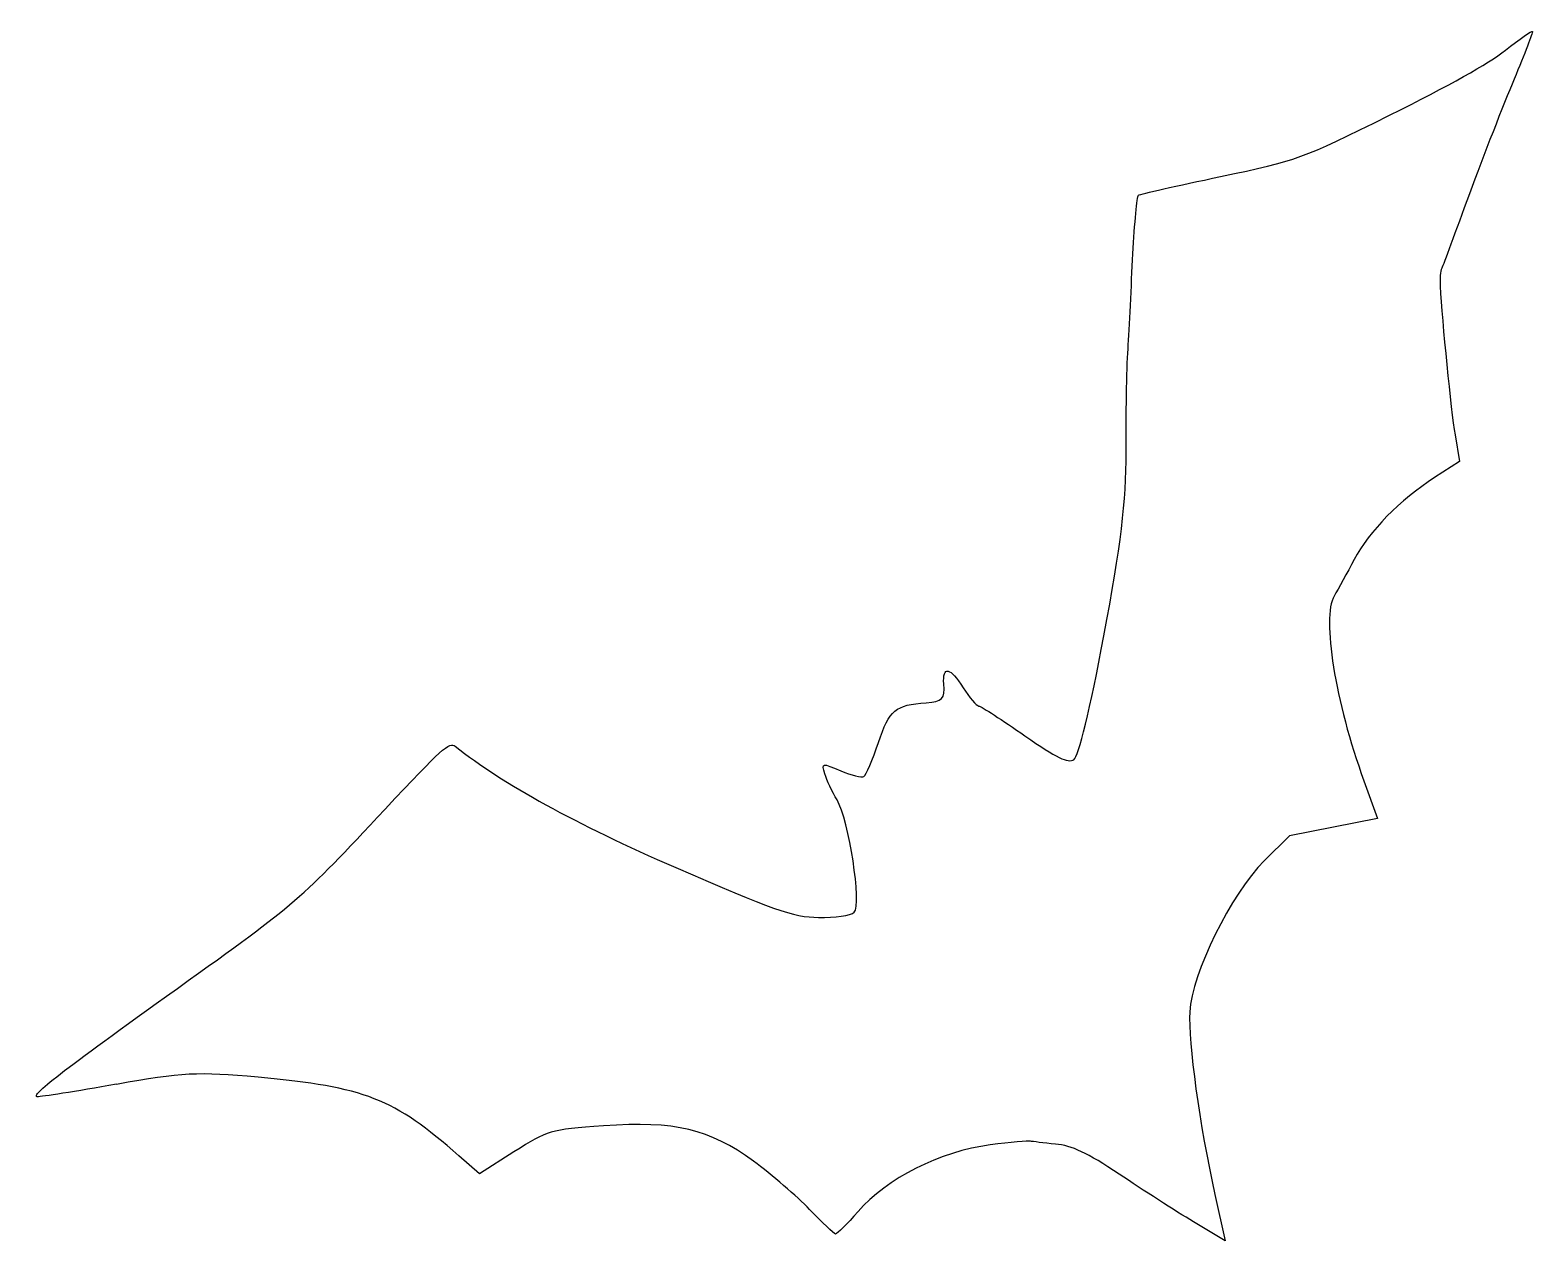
# Model space of a CAD drawing. Header units: centimetres. Extents: x -10.8 to 40.1, y -10.7 to 12.
# Drawn here: x 37.389 to 40.07, y 0.188 to 2.349 of the extents above; entities that cross this region are included whole.
import ezdxf

# ---------------------------------------------------------------- set-up
doc = ezdxf.new("R2010")
doc.units = ezdxf.units.CM
doc.header["$MEASUREMENT"] = 0
doc.layers.add('Layer 1', color=7, linetype='Continuous')

msp = doc.modelspace()

# ---------------------------------------------------------------- linework, layer by layer
at = {"layer": 'Layer 1', "color": 250}
msp.add_open_spline([(37.54309, 0.46778), (37.65919, 0.48901), (37.68842, 0.49036), (37.79549, 0.48041), (37.79549, 0.48041), (37.98631, 0.46294), (38.03763, 0.44278), (38.15383, 0.34032), (38.15383, 0.34032), (38.15383, 0.34032), (38.19026, 0.3082), (38.19026, 0.3082), (38.19026, 0.3082), (38.19026, 0.3082), (38.252, 0.34739), (38.252, 0.34739), (38.252, 0.34739), (38.31304, 0.3861), (38.3149, 0.38663), (38.41176, 0.39368), (38.41176, 0.39368), (38.53938, 0.40282), (38.60072, 0.3883), (38.67934, 0.33054), (38.67934, 0.33054), (38.71177, 0.30662), (38.7568, 0.26794), (38.77945, 0.24448), (38.77945, 0.24448), (38.80202, 0.2211), (38.82279, 0.20137), (38.82545, 0.20075), (38.82545, 0.20075), (38.82814, 0.20075), (38.84614, 0.21822), (38.86573, 0.24074), (38.86573, 0.24074), (38.91678, 0.29998), (39.01189, 0.34796), (39.10169, 0.35978), (39.10169, 0.35978), (39.13748, 0.36435), (39.16964, 0.36731), (39.17319, 0.36623), (39.17319, 0.36623), (39.17668, 0.36623), (39.19683, 0.36273), (39.21803, 0.36112), (39.21803, 0.36112), (39.24721, 0.35843), (39.27459, 0.3458), (39.33168, 0.30745), (39.33168, 0.30745), (39.37306, 0.27963), (39.43254, 0.24144), (39.4639, 0.2226), (39.4639, 0.2226), (39.4639, 0.2226), (39.52089, 0.18836), (39.52089, 0.18836), (39.52089, 0.18836), (39.52089, 0.18836), (39.50235, 0.27144), (39.50235, 0.27144), (39.50235, 0.27144), (39.47516, 0.3939), (39.45452, 0.54342), (39.45737, 0.59712), (39.45737, 0.59712), (39.46086, 0.6656), (39.53088, 0.80709), (39.59047, 0.86657), (39.59047, 0.86657), (39.59047, 0.86657), (39.63521, 0.91122), (39.63521, 0.91122), (39.63521, 0.91122), (39.63521, 0.91122), (39.71391, 0.92681), (39.71391, 0.92681), (39.71391, 0.92681), (39.71391, 0.92681), (39.79261, 0.9424), (39.79261, 0.9424), (39.79261, 0.9424), (39.79261, 0.9424), (39.76816, 1.00951), (39.76816, 1.00951), (39.76816, 1.00951), (39.71674, 1.15019), (39.69261, 1.30025), (39.71512, 1.33925), (39.71512, 1.33925), (39.72237, 1.35188), (39.7385, 1.38123), (39.75069, 1.40448), (39.75069, 1.40448), (39.77729, 1.45463), (39.8324, 1.51089), (39.89406, 1.55051), (39.89406, 1.55051), (39.89406, 1.55051), (39.93872, 1.57919), (39.93872, 1.57919), (39.93872, 1.57919), (39.93872, 1.57919), (39.93066, 1.62711), (39.93066, 1.62711), (39.93066, 1.62711), (39.92341, 1.66963), (39.90755, 1.82974), (39.90406, 1.89197), (39.90406, 1.89197), (39.90406, 1.9046), (39.90406, 1.91933), (39.90702, 1.92444), (39.90702, 1.92444), (39.90971, 1.92955), (39.93147, 1.98914), (39.95643, 2.05679), (39.95643, 2.05679), (39.98115, 2.12444), (40.01713, 2.21666), (40.03604, 2.26168), (40.03604, 2.26168), (40.05512, 2.30673), (40.06965, 2.34489), (40.06863, 2.34651), (40.06863, 2.34651), (40.06863, 2.3492), (40.04579, 2.33307), (40.02048, 2.31313), (40.02048, 2.31313), (39.98945, 2.28867), (39.92142, 2.25064), (39.81373, 2.19718), (39.81373, 2.19718), (39.654, 2.11794), (39.65255, 2.11741), (39.51227, 2.08765), (39.51227, 2.08765), (39.43476, 2.07126), (39.36904, 2.05634), (39.36624, 2.05456), (39.36624, 2.05456), (39.36355, 2.05187), (39.35899, 2.00559), (39.35603, 1.94968), (39.35603, 1.94968), (39.35334, 1.89377), (39.34958, 1.81747), (39.34743, 1.78013), (39.34743, 1.78013), (39.34474, 1.74277), (39.34394, 1.65996), (39.34394, 1.5961), (39.34394, 1.5961), (39.3442, 1.50756), (39.33453, 1.42956), (39.30426, 1.26789), (39.30426, 1.26789), (39.27981, 1.13697), (39.25928, 1.05246), (39.25085, 1.04714), (39.25085, 1.04714), (39.24037, 1.04042), (39.2199, 1.05037), (39.16355, 1.08974), (39.16355, 1.08974), (39.12303, 1.11794), (39.08609, 1.14186), (39.08147, 1.14288), (39.08147, 1.14288), (39.0769, 1.14288), (39.06427, 1.15874), (39.05353, 1.17556), (39.05353, 1.17556), (39.03015, 1.21233), (39.01629, 1.21504), (39.01871, 1.18228), (39.01871, 1.18228), (39.0214, 1.15567), (39.01602, 1.15094), (38.98754, 1.14882), (38.98754, 1.14882), (38.93203, 1.14479), (38.92193, 1.13619), (38.90218, 1.0777), (38.90218, 1.0777), (38.8917, 1.04695), (38.88015, 1.01962), (38.87639, 1.01698), (38.87639, 1.01698), (38.87263, 1.01429), (38.85382, 1.01967), (38.83485, 1.02719), (38.83485, 1.02719), (38.80091, 1.04171), (38.80046, 1.04171), (38.80648, 1.02181), (38.80648, 1.02181), (38.80997, 1.01052), (38.81965, 0.98969), (38.82824, 0.97529), (38.82824, 0.97529), (38.84973, 0.93943), (38.87279, 0.78808), (38.85895, 0.77491), (38.85895, 0.77491), (38.85304, 0.76927), (38.82429, 0.76523), (38.79514, 0.76577), (38.79514, 0.76577), (38.7504, 0.76577), (38.71085, 0.78055), (38.54075, 0.85466), (38.54075, 0.85466), (38.36116, 0.93285), (38.23335, 1.00316), (38.14737, 1.07103), (38.14737, 1.07103), (38.13689, 1.07936), (38.12319, 1.06727), (38.02243, 0.95911), (38.02243, 0.95911), (37.87057, 0.79642), (37.86649, 0.79287), (37.6516, 0.63897), (37.6516, 0.63897), (37.44144, 0.48845), (37.38883, 0.44763), (37.40231, 0.4455), (37.40231, 0.4455), (37.40741, 0.4455), (37.47066, 0.45491), (37.54289, 0.46808), (37.54289, 0.46808), (37.54289, 0.46808), (37.54309, 0.46778), (37.54309, 0.46778)], degree=3, knots=[0, 0, 0, 0, 0.0163934, 0.0163934, 0.0163934, 0.0163934, 0.0327869, 0.0327869, 0.0327869, 0.0327869, 0.0491803, 0.0491803, 0.0491803, 0.0491803, 0.0655738, 0.0655738, 0.0655738, 0.0655738, 0.0819672, 0.0819672, 0.0819672, 0.0819672, 0.0983607, 0.0983607, 0.0983607, 0.0983607, 0.1147541, 0.1147541, 0.1147541, 0.1147541, 0.1311475, 0.1311475, 0.1311475, 0.1311475, 0.147541, 0.147541, 0.147541, 0.147541, 0.1639344, 0.1639344, 0.1639344, 0.1639344, 0.1803279, 0.1803279, 0.1803279, 0.1803279, 0.1967213, 0.1967213, 0.1967213, 0.1967213, 0.2131148, 0.2131148, 0.2131148, 0.2131148, 0.2295082, 0.2295082, 0.2295082, 0.2295082, 0.2459016, 0.2459016, 0.2459016, 0.2459016, 0.2622951, 0.2622951, 0.2622951, 0.2622951, 0.2786885, 0.2786885, 0.2786885, 0.2786885, 0.295082, 0.295082, 0.295082, 0.295082, 0.3114754, 0.3114754, 0.3114754, 0.3114754, 0.3278689, 0.3278689, 0.3278689, 0.3278689, 0.3442623, 0.3442623, 0.3442623, 0.3442623, 0.3606557, 0.3606557, 0.3606557, 0.3606557, 0.3770492, 0.3770492, 0.3770492, 0.3770492, 0.3934426, 0.3934426, 0.3934426, 0.3934426, 0.4098361, 0.4098361, 0.4098361, 0.4098361, 0.4262295, 0.4262295, 0.4262295, 0.4262295, 0.442623, 0.442623, 0.442623, 0.442623, 0.4590164, 0.4590164, 0.4590164, 0.4590164, 0.4754098, 0.4754098, 0.4754098, 0.4754098, 0.4918033, 0.4918033, 0.4918033, 0.4918033, 0.5081967, 0.5081967, 0.5081967, 0.5081967, 0.5245902, 0.5245902, 0.5245902, 0.5245902, 0.5409836, 0.5409836, 0.5409836, 0.5409836, 0.557377, 0.557377, 0.557377, 0.557377, 0.5737705, 0.5737705, 0.5737705, 0.5737705, 0.5901639, 0.5901639, 0.5901639, 0.5901639, 0.6065574, 0.6065574, 0.6065574, 0.6065574, 0.6229508, 0.6229508, 0.6229508, 0.6229508, 0.6393443, 0.6393443, 0.6393443, 0.6393443, 0.6557377, 0.6557377, 0.6557377, 0.6557377, 0.6721311, 0.6721311, 0.6721311, 0.6721311, 0.6885246, 0.6885246, 0.6885246, 0.6885246, 0.704918, 0.704918, 0.704918, 0.704918, 0.7213115, 0.7213115, 0.7213115, 0.7213115, 0.7377049, 0.7377049, 0.7377049, 0.7377049, 0.7540984, 0.7540984, 0.7540984, 0.7540984, 0.7704918, 0.7704918, 0.7704918, 0.7704918, 0.7868852, 0.7868852, 0.7868852, 0.7868852, 0.8032787, 0.8032787, 0.8032787, 0.8032787, 0.8196721, 0.8196721, 0.8196721, 0.8196721, 0.8360656, 0.8360656, 0.8360656, 0.8360656, 0.852459, 0.852459, 0.852459, 0.852459, 0.8688525, 0.8688525, 0.8688525, 0.8688525, 0.8852459, 0.8852459, 0.8852459, 0.8852459, 0.9016393, 0.9016393, 0.9016393, 0.9016393, 0.9180328, 0.9180328, 0.9180328, 0.9180328, 0.9344262, 0.9344262, 0.9344262, 0.9344262, 0.9508197, 0.9508197, 0.9508197, 0.9508197, 0.9672131, 0.9672131, 0.9672131, 0.9672131, 1, 1, 1, 1], dxfattribs=at)

doc.saveas('drawing.dxf')
